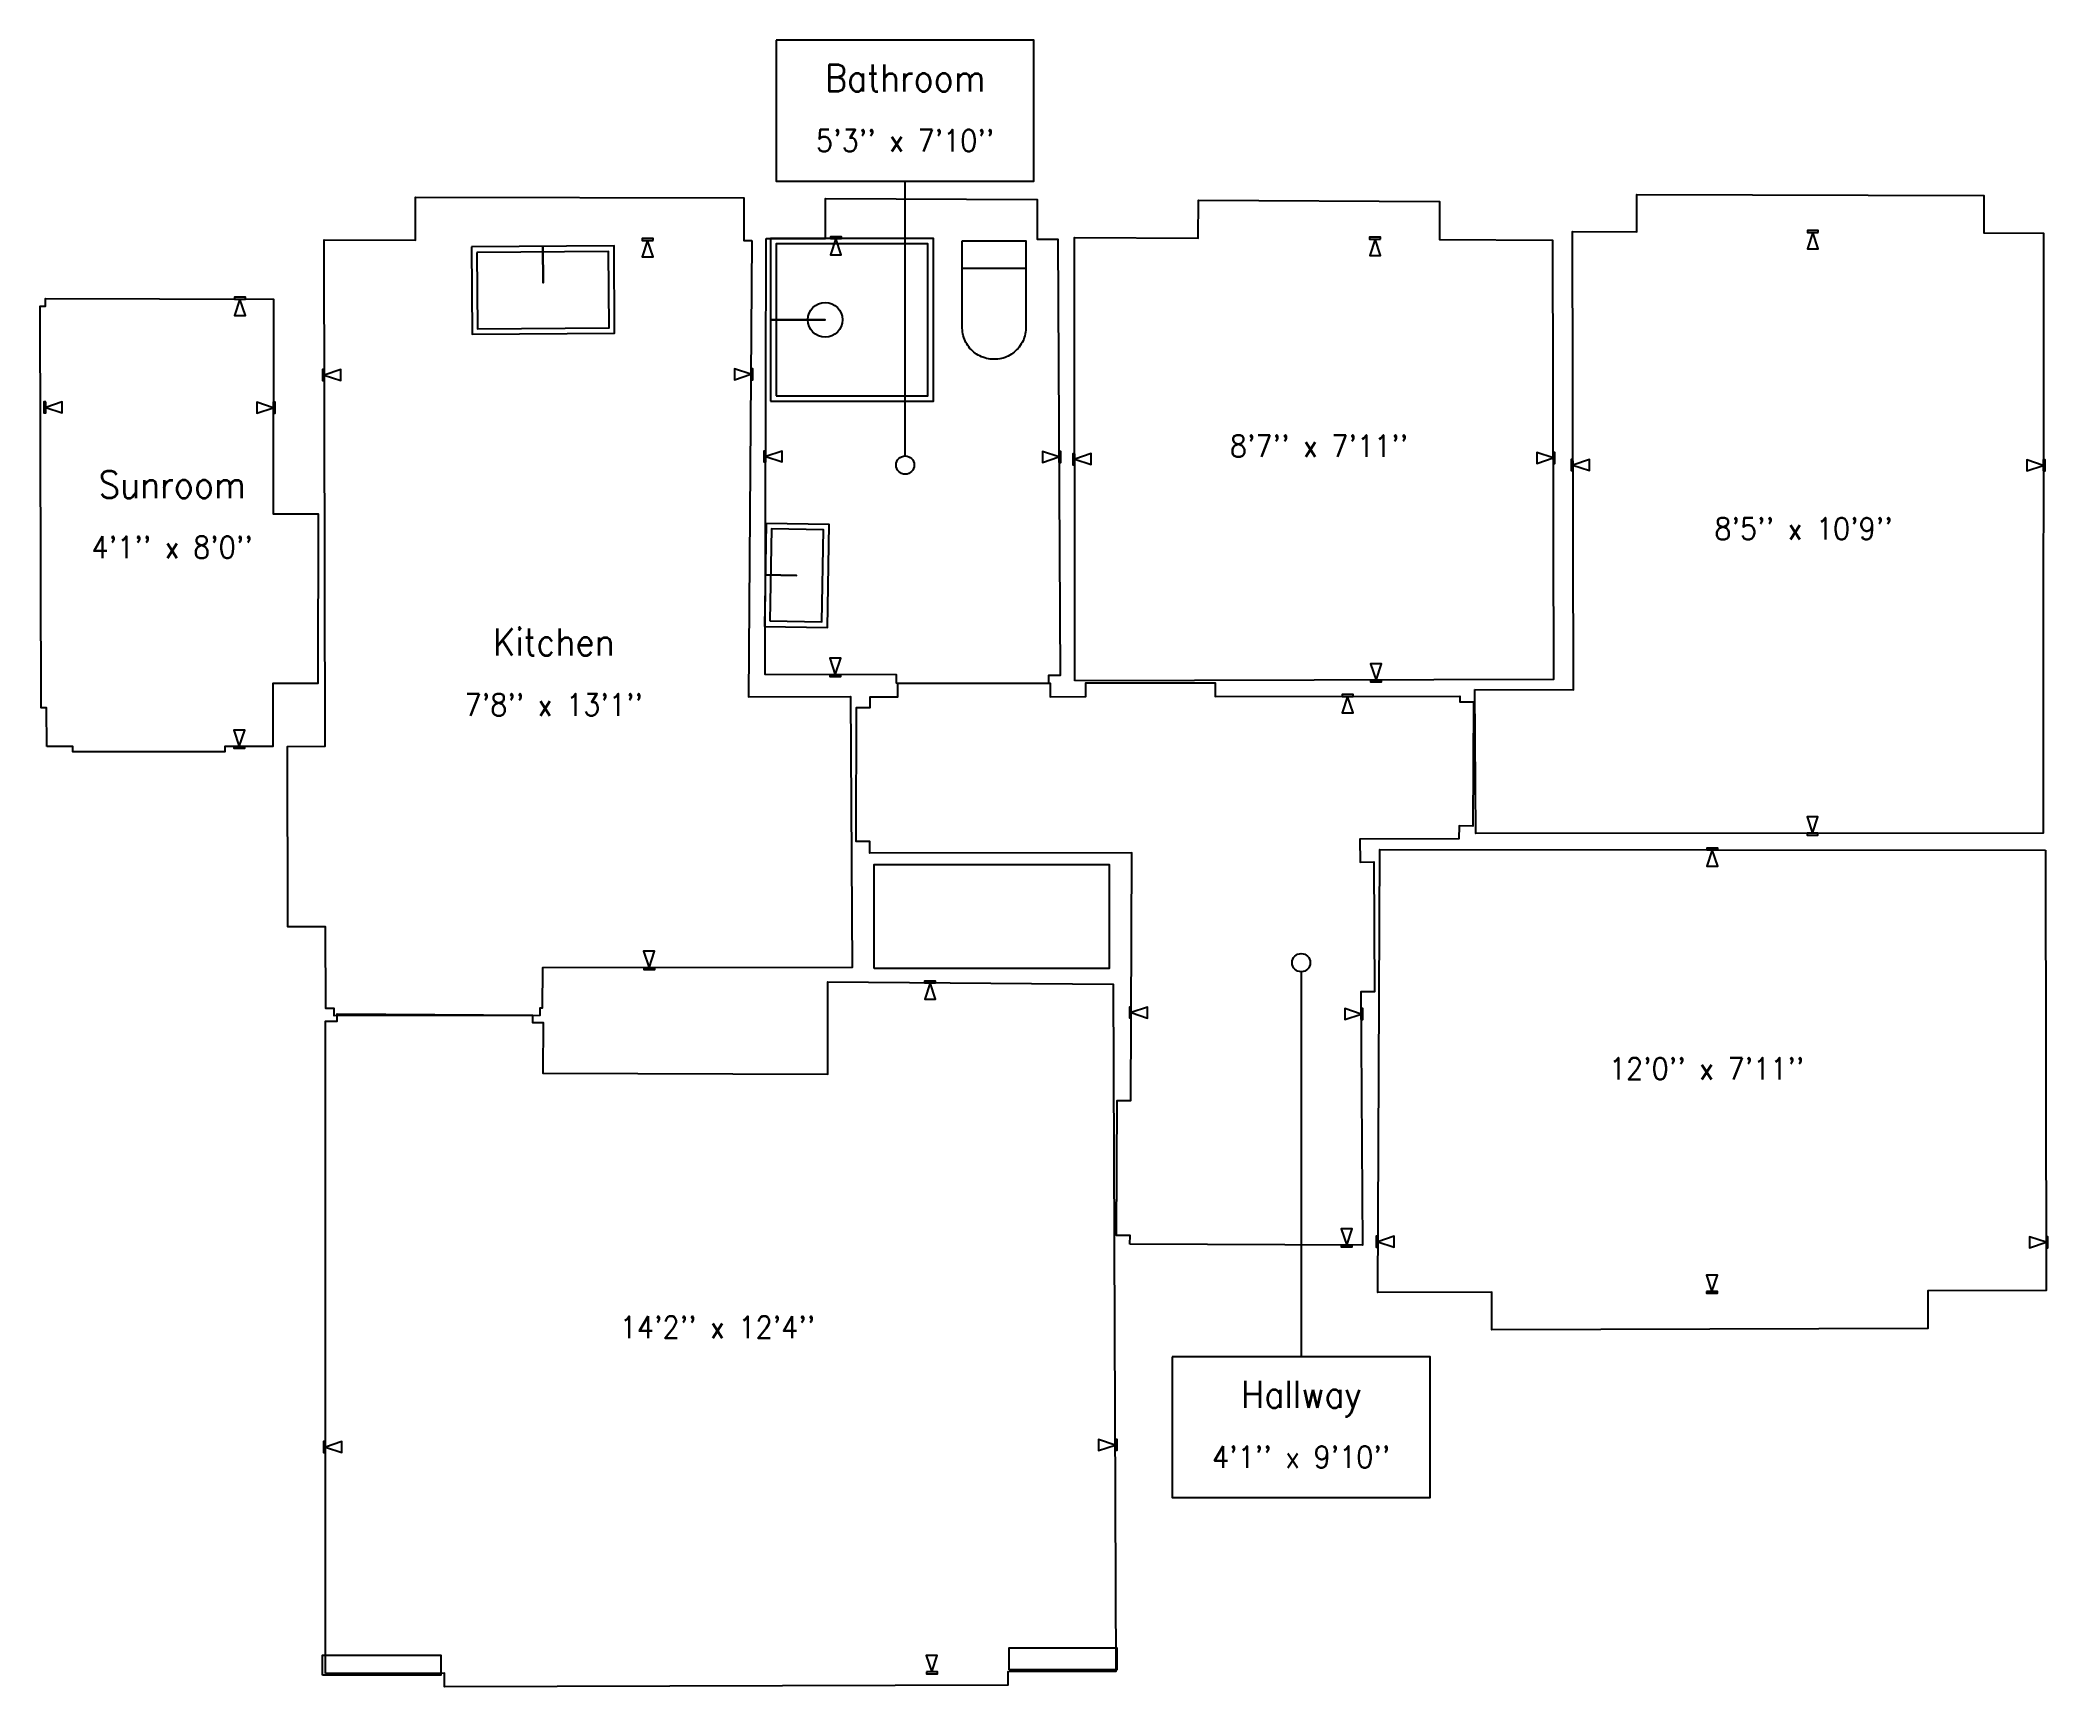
# Model space of a CAD drawing. Extents: x 115 to 1218, y 114 to 1018.
import ezdxf
from ezdxf.enums import TextEntityAlignment as Align

# ---------------------------------------------------------------- set-up
doc = ezdxf.new("R2010")
doc.units = 0
for name, color, linetype in [('Arrows', 7, 'CONTINUOUS'), ('Furnitures', 7, 'CONTINUOUS'), ('Pillars', 7, 'CONTINUOUS'), ('Text Borders', 7, 'CONTINUOUS'), ('Texts', 7, 'CONTINUOUS'), ('Walls', 7, 'CONTINUOUS')]:
    doc.layers.add(name, color=color, linetype=linetype)
doc.styles.get("Standard").update_dxf_attribs({"font": 'standard'})

msp = doc.modelspace()

# ---------------------------------------------------------------- linework, layer by layer
at = {"layer": 'Arrows'}
for points in [[(451.9, 908.3), (451.9, 909.3), (445.9, 909.3), (445.9, 908.3), (451.9, 908.3)], [(448.9, 899.3), (451.9, 899.3), (448.9, 908.3), (445.9, 899.3), (448.9, 899.3)], [(552.2, 900.3), (555.2, 900.3), (552.2, 909.3), (549.2, 900.3), (552.2, 900.3)], [(555.3, 909.3), (555.3, 910.3), (549.3, 910.3), (549.3, 909.3), (555.3, 909.3)], [(851.2, 909), (851.2, 910), (845.2, 910), (845.2, 909), (851.2, 909)], [(848.3, 900), (851.3, 900), (848.3, 909), (845.3, 900), (848.3, 900)], [(1091.6, 912.7), (1091.6, 913.7), (1085.6, 913.7), (1085.6, 912.7), (1091.6, 912.7)], [(1088.6, 903.7), (1091.6, 903.7), (1088.6, 912.7), (1085.6, 903.7), (1088.6, 903.7)], [(228.1, 876.1), (228.1, 877.1), (222.1, 877.1), (222.1, 876.1), (228.1, 876.1)], [(225.1, 867.1), (228.1, 867.1), (225.1, 876.1), (222.1, 867.1), (225.1, 867.1)], [(496.6, 834.8), (496.6, 831.8), (505.6, 834.8), (496.6, 837.8), (496.6, 834.8)], [(505.6, 831.8), (506.6, 831.8), (506.6, 837.8), (505.6, 837.8), (505.6, 831.8)], [(271.4, 837.3), (270.4, 837.3), (270.4, 831.3), (271.4, 831.3), (271.4, 837.3)], [(280.4, 834.3), (280.4, 837.3), (271.4, 834.3), (280.4, 831.3), (280.4, 834.3)], [(118.5, 819.6), (117.5, 819.6), (117.5, 813.6), (118.5, 813.6), (118.5, 819.6)], [(127.5, 816.6), (127.5, 819.6), (118.5, 816.6), (127.5, 813.6), (127.5, 816.6)], [(234.4, 816.4), (234.4, 813.4), (243.4, 816.4), (234.4, 819.4), (234.4, 816.4)], [(243.4, 813.4), (244.4, 813.4), (244.4, 819.4), (243.4, 819.4), (243.4, 813.4)], [(513.7, 792.6), (512.7, 792.6), (512.7, 786.6), (513.7, 786.6), (513.7, 792.6)], [(522.7, 789.6), (522.7, 792.6), (513.7, 789.6), (522.7, 786.6), (522.7, 789.6)], [(665.7, 789.4), (665.7, 786.4), (674.7, 789.4), (665.7, 792.4), (665.7, 789.4)], [(674.7, 786.4), (675.7, 786.4), (675.7, 792.4), (674.7, 792.4), (674.7, 786.4)], [(683.4, 791.1), (682.4, 791.1), (682.4, 785.1), (683.4, 785.1), (683.4, 791.1)], [(692.4, 788.2), (692.4, 791.2), (683.4, 788.2), (692.4, 785.2), (692.4, 788.2)], [(937, 788.8), (937, 785.8), (946, 788.8), (937, 791.8), (937, 788.8)], [(946, 785.8), (947, 785.8), (947, 791.8), (946, 791.8), (946, 785.8)], [(956.9, 787.9), (955.9, 787.9), (955.9, 781.9), (956.9, 781.9), (956.9, 787.9)], [(965.9, 784.9), (965.9, 787.9), (956.9, 784.9), (965.9, 781.9), (965.9, 784.9)], [(1206.1, 784.7), (1206.1, 781.7), (1215.1, 784.7), (1206.1, 787.7), (1206.1, 784.7)], [(1215.1, 781.7), (1216.1, 781.7), (1216.1, 787.7), (1215.1, 787.7), (1215.1, 781.7)], [(551.9, 678.8), (548.9, 678.8), (551.9, 669.8), (554.9, 678.8), (551.9, 678.8)], [(848.8, 675.8), (845.8, 675.8), (848.8, 666.8), (851.8, 675.8), (848.8, 675.8)], [(548.9, 669.8), (548.9, 668.8), (554.9, 668.8), (554.9, 669.8), (548.9, 669.8)], [(845.8, 666.8), (845.8, 665.8), (851.8, 665.8), (851.8, 666.8), (845.8, 666.8)], [(836.2, 657.9), (836.2, 658.9), (830.2, 658.9), (830.2, 657.9), (836.2, 657.9)], [(833.2, 648.9), (836.2, 648.9), (833.2, 657.9), (830.2, 648.9), (833.2, 648.9)], [(224.7, 639.4), (221.7, 639.4), (224.7, 630.4), (227.7, 639.4), (224.7, 639.4)], [(221.7, 630.4), (221.7, 629.4), (227.7, 629.4), (227.7, 630.4), (221.7, 630.4)], [(1088.4, 591.7), (1085.4, 591.7), (1088.4, 582.7), (1091.4, 591.7), (1088.4, 591.7)], [(1036.4, 573.6), (1036.4, 574.6), (1030.4, 574.6), (1030.4, 573.6), (1036.4, 573.6)], [(1033.4, 564.6), (1036.4, 564.6), (1033.4, 573.6), (1030.4, 564.6), (1033.4, 564.6)], [(1085.4, 582.7), (1085.4, 581.7), (1091.4, 581.7), (1091.4, 582.7), (1085.4, 582.7)], [(449.7, 517.9), (446.7, 517.9), (449.7, 508.9), (452.7, 517.9), (449.7, 517.9)], [(446.8, 508.9), (446.8, 507.9), (452.8, 507.9), (452.8, 508.9), (446.8, 508.9)], [(606.9, 500.6), (606.9, 501.6), (600.9, 501.6), (600.9, 500.6), (606.9, 500.6)], [(604, 491.6), (607, 491.6), (604, 500.6), (601, 491.6), (604, 491.6)], [(714.4, 487.3), (713.4, 487.3), (713.4, 481.3), (714.4, 481.3), (714.4, 487.3)], [(723.3, 484.2), (723.3, 487.2), (714.3, 484.3), (723.3, 481.2), (723.3, 484.2)], [(831.6, 483.5), (831.6, 480.5), (840.6, 483.4), (831.6, 486.5), (831.6, 483.5)], [(840.5, 480.5), (841.5, 480.5), (841.5, 486.5), (840.5, 486.5), (840.5, 480.5)], [(832.7, 365.6), (829.7, 365.6), (832.7, 356.6), (835.7, 365.6), (832.7, 365.6)], [(829.7, 356.6), (829.7, 355.6), (835.7, 355.6), (835.7, 356.6), (829.7, 356.6)], [(849.9, 361.5), (848.9, 361.5), (848.9, 355.5), (849.9, 355.5), (849.9, 361.5)], [(858.8, 358.4), (858.8, 361.4), (849.8, 358.4), (858.8, 355.4), (858.8, 358.4)], [(1207.6, 358.1), (1207.6, 355.1), (1216.6, 358.1), (1207.6, 361.1), (1207.6, 358.1)], [(1216.6, 355.1), (1217.6, 355.1), (1217.6, 361.1), (1216.6, 361.1), (1216.6, 355.1)], [(1033.2, 340.1), (1030.2, 340.1), (1033.2, 331.1), (1036.2, 340.1), (1033.2, 340.1)], [(1030.2, 331.1), (1030.2, 330.1), (1036.2, 330.1), (1036.2, 331.1), (1030.2, 331.1)], [(272, 248.7), (271, 248.7), (271, 242.7), (272, 242.7), (272, 248.7)], [(281, 245.7), (281, 248.7), (272, 245.7), (281, 242.7), (281, 245.7)], [(696.5, 246.8), (696.5, 243.8), (705.5, 246.8), (696.5, 249.8), (696.5, 246.8)], [(705.6, 243.9), (706.6, 243.9), (706.6, 249.9), (705.6, 249.9), (705.6, 243.9)], [(604.9, 131.2), (601.9, 131.2), (604.9, 122.2), (607.9, 131.2), (604.9, 131.2)], [(602, 122.2), (602, 121.2), (608, 121.2), (608, 122.2), (602, 122.2)]]:
    msp.add_lwpolyline(points, close=True, dxfattribs=at)
at = {"layer": 'Furnitures'}
for points in [[(352.2, 904.7), (352.5, 856.8), (430.8, 857.4), (430.5, 905.3), (352.2, 904.7)], [(391.4, 905), (391.5, 885), (391.4, 905)], [(516.4, 820), (605.8, 820), (605.8, 909.4), (516.4, 909.4), (516.4, 820)], [(519.4, 823), (602.8, 823), (602.8, 906.4), (519.4, 906.4), (519.4, 823)], [(621.6, 908), (656.6, 908), (656.6, 860.5), (656.6, 860), (656.5, 858.9), (656.4, 857.9), (656.2, 856.9), (656, 855.9), (655.7, 854.9), (655.4, 854), (655, 853.1), (654.5, 852.2), (654, 851.4), (653.5, 850.5), (652.9, 849.7), (652.3, 849), (651.6, 848.3), (650.9, 847.6), (650.2, 847), (649.4, 846.4), (648.6, 845.8), (647.8, 845.3), (646.9, 844.8), (646, 844.4), (645.1, 844), (644.1, 843.7), (643.2, 843.5), (642.2, 843.3), (641.1, 843.1), (640.1, 843), (639.1, 843), (639.1, 843), (638, 843), (637, 843.1), (636, 843.3), (635, 843.5), (634, 843.8), (633, 844.1), (632.1, 844.4), (631.2, 844.9), (630.4, 845.3), (629.5, 845.8), (628.7, 846.4), (627.9, 847), (627.2, 847.6), (626.5, 848.3), (625.8, 849), (625.2, 849.8), (624.7, 850.6), (624.1, 851.4), (623.6, 852.3), (623.2, 853.2), (622.8, 854.1), (622.5, 855), (622.2, 856), (622, 857), (621.8, 858), (621.7, 859), (621.6, 860), (621.6, 860.5), (621.6, 908)], [(355.2, 901.7), (355.5, 859.8), (427.8, 860.3), (427.5, 902.2), (355.2, 901.7)], [(516.4, 864.7), (546.4, 864.7), (516.4, 864.7)], [(513, 696.3), (547.6, 695.7), (548.6, 752.3), (514, 752.9), (513, 696.3)], [(516, 699.3), (544.6, 698.8), (545.5, 749.4), (516.9, 749.9), (516, 699.3)], [(513.4, 724.6), (530.7, 724.3), (513.4, 724.6)]]:
    msp.add_lwpolyline(points, close=True, dxfattribs=at)
msp.add_lwpolyline([(621.1, 893), (657.1, 893)], dxfattribs=at)
msp.add_circle((546.4, 864.7), 9.5, dxfattribs=at)
at = {"layer": 'Pillars'}
for points in [[(647.4, 123.4), (647.4, 135.4), (706.4, 135.4), (706.4, 123.4)], [(270.4, 120.4), (270.4, 131.4), (335.4, 131.4), (335.4, 120.4)]]:
    msp.add_lwpolyline(points, close=True, dxfattribs=at)
at = {"layer": 'Text Borders'}
for p, q in [((590.3, 789.9), (590.3, 940.9)), ((807.7, 506.7), (807.7, 295.3))]:
    msp.add_line(p, q, dxfattribs=at)
for points in [[(519.5, 1018.2), (519.5, 940.9), (661, 940.9), (661, 1018.2)], [(736.9, 295.3), (736.9, 217.9), (878.5, 217.9), (878.5, 295.3)]]:
    msp.add_lwpolyline(points, close=True, dxfattribs=at)
for centre in [(590.3, 784.9), (807.7, 511.7)]:
    msp.add_circle(centre, 5, dxfattribs=at)
at = {"layer": 'Walls'}
for points in [[(506.1, 908.3), (504.3, 657.7), (560.2, 657.8), (561.1, 509.1), (391.1, 508.8), (391, 486.6), (389.7, 486.6), (389.7, 482.6), (276.8, 482.5), (276.8, 486.5), (272.2, 486.5), (272.1, 531.3), (251.4, 531.3), (251.2, 630.4), (271.9, 630.5), (271.3, 908.6), (321.4, 908.5), (321.4, 932), (501.7, 931.7), (501.7, 908.3)], [(513.9, 909.4), (546.5, 909.3), (546.6, 931.2), (662.8, 930.8), (662.8, 909), (674.1, 908.9), (675.4, 669.4), (668.9, 669.4), (668.9, 664.9), (585.5, 665.1), (585.5, 669.7), (513.5, 669.9)], [(683.5, 666.4), (683.3, 909.8), (751.2, 909.5), (751.4, 930.3), (883.7, 929.6), (883.6, 908.8), (945.7, 908.5), (946.2, 667.1)], [(903, 661.6), (957.1, 661.5), (956.7, 913.1), (992, 913), (992, 933.4), (1182.5, 932.9), (1182.5, 912.4), (1215.2, 912.3), (1215, 582.8), (903.5, 582.6)], [(119, 630.4), (118.9, 651.6), (115.9, 651.6), (115.4, 872.1), (118.4, 872.1), (118.4, 876.3), (243.5, 876.1), (243.3, 758.2), (268, 758.2), (267.9, 665), (243.2, 665), (243.1, 630.4), (216.7, 630.4), (216.7, 627.4), (133.4, 627.4), (133.4, 630.4)], [(713.7, 357.1), (713.8, 361.9), (706.3, 361.9), (706.6, 436), (714.1, 436), (714.8, 572), (570.9, 571.8), (570.9, 578.2), (563.4, 578.2), (563.5, 651.8), (571, 651.8), (571, 657.7), (586.3, 657.7), (586.3, 665.2), (669.9, 665.2), (669.9, 657.7), (689.4, 657.8), (689.4, 665.3), (760.5, 665.3), (760.5, 657.8), (894.8, 658), (894.8, 654.9), (902.3, 654.9), (901.9, 586.7), (894.4, 586.8), (894.3, 579.7), (839.9, 579.5), (840, 566.9), (847.5, 567), (848, 495.6), (840.5, 495.6), (841.4, 356.6)], [(1216.3, 573.4), (1216.7, 331.6), (1151.7, 331.4), (1151.8, 310.7), (912.3, 310), (912.3, 330.8), (849.7, 330.6), (850.8, 573.8)], [(573.3, 508.5), (573.3, 565.5), (702.3, 565.5), (702.3, 508.5)], [(272, 121.4), (272.1, 479.6), (278.5, 479.6), (278.5, 483.5), (385.7, 482.8), (385.7, 478.9), (391.6, 478.8), (391.4, 450.9), (547.9, 450.4), (547.9, 501.1), (704.5, 499.9), (706, 122.5), (646.6, 122.3), (646.6, 114.9), (337.3, 114), (337.3, 121.5)]]:
    msp.add_lwpolyline(points, close=True, dxfattribs=at)

# ---------------------------------------------------------------- texts
at = {"layer": 'Texts'}
for s, height, p in [('Bathroom', 14.86, (590.3, 997.5)), ("5'3'' x 7'10''", 12, (590.3, 963.1)), ("8'7'' x 7'11''", 12, (817.5, 795.4)), ('Sunroom', 14.86, (187.9, 774.2)), ("8'5'' x 10'9''", 12, (1083.5, 750)), ("4'1'' x 8'0''", 12, (187.9, 739.8)), ('Kitchen', 14.86, (397.4, 687.7)), ("7'8'' x 13'1''", 12, (397.4, 653.3)), ("12'0'' x 7'11''", 12, (1030.3, 453.5)), ("14'2'' x 12'4''", 12, (487.3, 311.5)), ('Hallway', 14.86, (807.7, 274.6)), ("4'1'' x 9'10''", 12, (807.7, 240.2))]:
    msp.add_text(s, height=height, dxfattribs=at).set_placement(p, align=Align.MIDDLE_CENTER)

doc.saveas('drawing.dxf')
